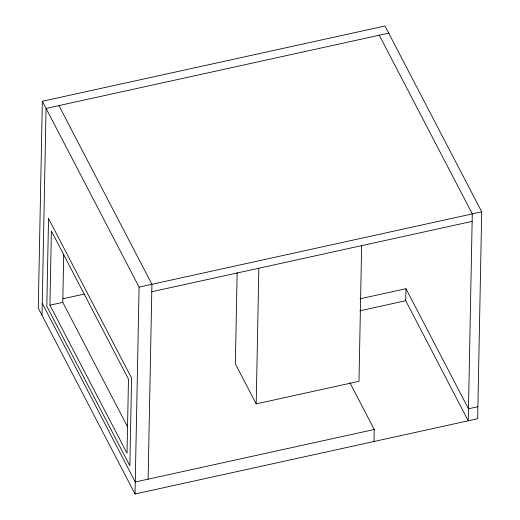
<?xml version="1.0" encoding="UTF-8"?>
<svg xmlns="http://www.w3.org/2000/svg" width="520" height="520" viewBox="0 0 520 520"><rect width="100%" height="100%" fill="white"/><g stroke="black" fill="none" stroke-linecap="round" stroke-linejoin="round"><path stroke-width="0.78" d="M42.341 101.27L38.285 308.165L135.024 494L477.659 418.73L481.715 211.835L384.976 26L42.341 101.27L139.081 287.105L135.024 494M42.009 315.308L46.059 108.42L388.694 33.15M49.927 305.188L51.383 231.049L128.472 379.145L127.023 453.284L49.927 305.188L62.777 302.361L127.517 426.738M62.777 302.361L63.707 254.82M148.109 479.174L151.931 284.284L58.91 105.593M237.153 272.61L235.358 363.863L256.197 403.891L358.988 381.31L361.647 245.642M256.197 403.891L258.856 268.222M374.01 441.5L374.25 429.494L349.921 382.753M360.041 298.805L405.964 288.717L405.73 300.722L359.801 310.811M62.861 298.772L84.279 294.067M139.081 287.105L481.715 211.835M151.781 291.746L472.147 221.37M374.25 429.494L135.258 481.995L42.243 303.303M477.893 406.725L468.475 408.791L405.964 288.717M379.275 35.217L472.29 213.909L468.234 420.797L405.223 299.754M48.536 218.55L46.82 306.254L129.863 465.784L131.586 378.085L48.536 218.55"/></g></svg>
